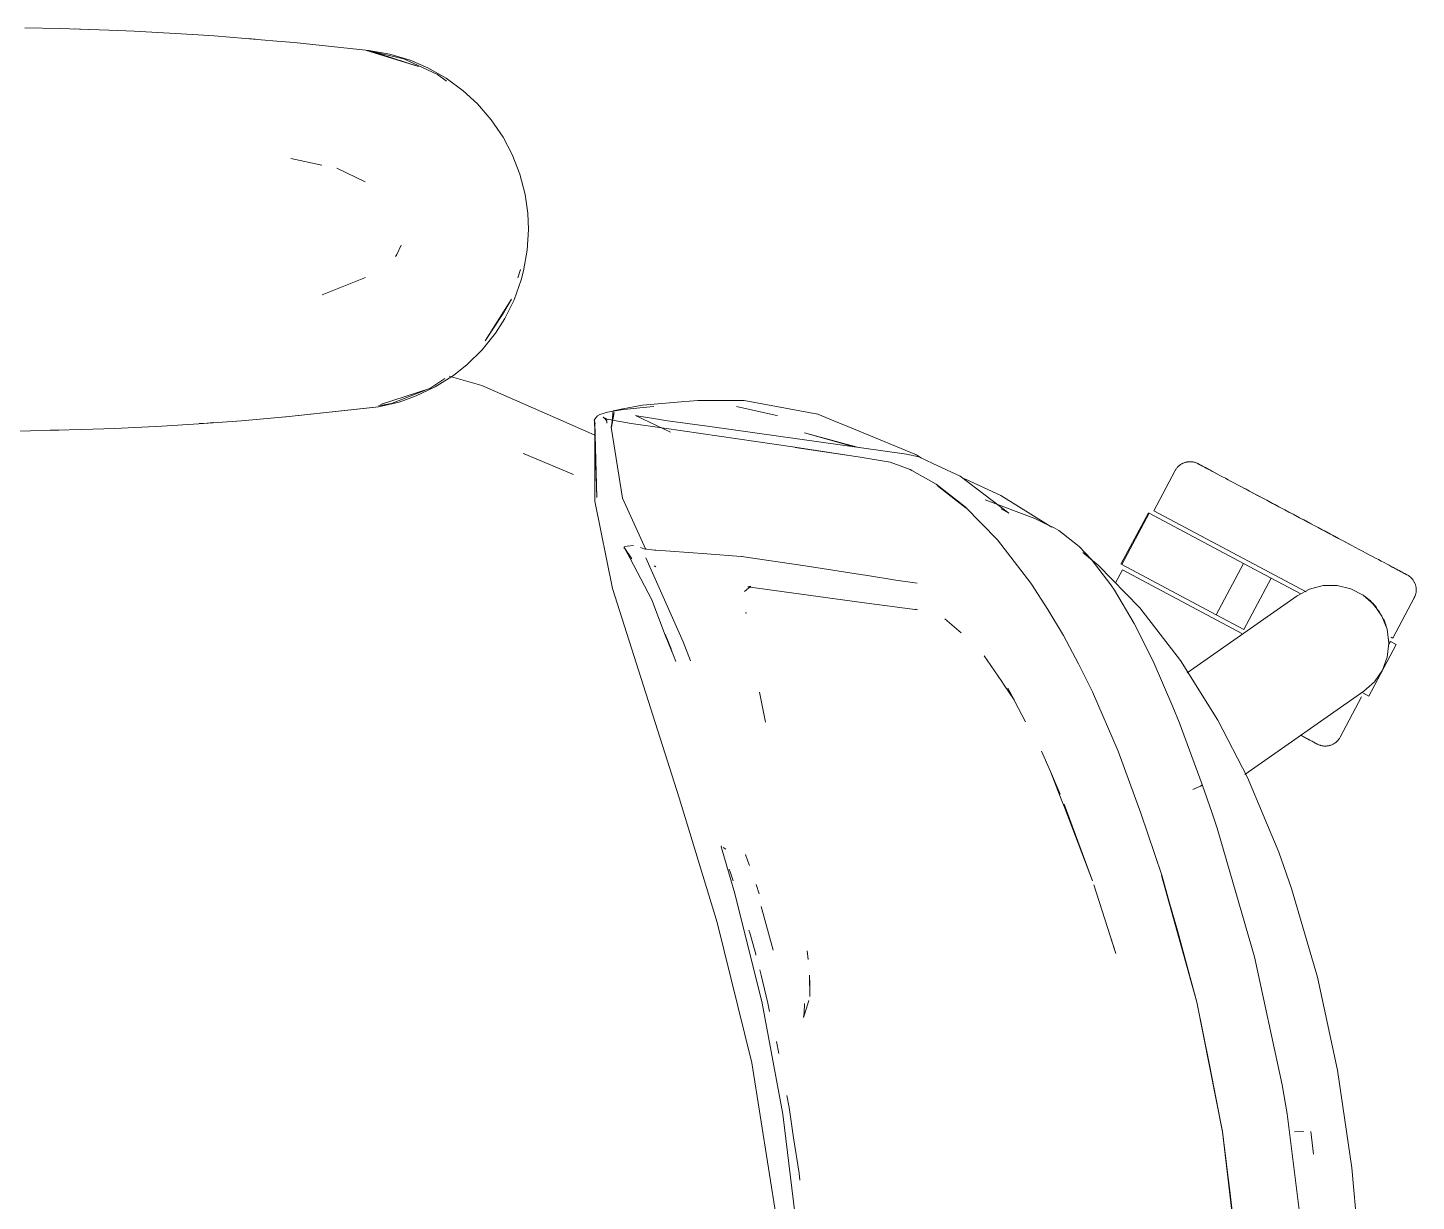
# Model space of a CAD drawing. Header units: millimetres. Extents: x 155927 to 326028, y -36033 to 97293.
# Drawn here: x 187400.8 to 187734.2, y 12894.1 to 13175.8 of the extents above; entities that cross this region are included whole.
import ezdxf

# ---------------------------------------------------------------- set-up
doc = ezdxf.new("R2010")
doc.units = ezdxf.units.MM
doc.header["$MEASUREMENT"] = 0
doc.layers.add('G-IMPT', color=8, linetype='CONTINUOUS', lineweight=9)
doc.layers.add('I-FURN', color=8, linetype='CONTINUOUS', lineweight=9)

msp = doc.modelspace()

# ---------------------------------------------------------------- linework, layer by layer
at = {"layer": 'G-IMPT'}
for p, q in [((187400.14, 13175.81), (187408.56, 13175.64)), ((187420.32, 13175.25), (187408.56, 13175.64)), ((187413.5, 13175.5), (187412, 13175.52)), ((187415.43, 13175.39), (187413.5, 13175.5)), ((187420.32, 13175.25), (187426.34, 13175)), ((187440.48, 13174.19), (187426.34, 13175)), ((187445.57, 13173.86), (187440.48, 13174.19)), ((187445.57, 13173.86), (187460.63, 13172.62)), ((187453.75, 13173.21), (187455.43, 13173.04)), ((187460.63, 13172.62), (187464.76, 13172.27)), ((187464.76, 13172.27), (187482.68, 13170.36)), ((187482.17, 13170.36), (187494.63, 13166.53)), ((187482.17, 13170.36), (187485.49, 13169.45)), ((187482.68, 13170.36), (187487.73, 13169.47)), ((187491.14, 13168.32), (187482.74, 13170.24)), ((187494.63, 13166.53), (187485.49, 13169.45)), ((187492.59, 13168), (187487.73, 13169.47)), ((187491.14, 13168.32), (187499.2, 13164.58)), ((187496.83, 13166.19), (187492.59, 13168)), ((187496.83, 13166.19), (187501.27, 13163.68)), ((187501.31, 13162.99), (187499.2, 13164.58)), ((187505.35, 13160.68), (187501.27, 13163.68)), ((187505.35, 13160.68), (187508.79, 13157.52)), ((187512.11, 13153.68), (187508.79, 13157.52)), ((187514.95, 13149.52), (187512.11, 13153.68)), ((187514.95, 13149.52), (187517.13, 13145.35)), ((187463.97, 13144.4), (187471.4, 13142.82)), ((187517.13, 13145.35), (187518.97, 13140.64)), ((187481.8, 13138.79), (187475.02, 13142.06)), ((187520.23, 13135.77), (187518.97, 13140.64)), ((187520.23, 13135.77), (187520.88, 13131.26)), ((187521.05, 13127.41), (187520.88, 13131.26)), ((187521.05, 13127.41), (187520.75, 13122.37)), ((187490.43, 13123.59), (187489.42, 13121.36)), ((187489.42, 13121.36), (187489.12, 13120.91)), ((187520.75, 13122.37), (187519.87, 13117.42)), ((187518.51, 13115.73), (187519.13, 13117.76)), ((187519.87, 13117.42), (187519.31, 13115.3)), ((187471.47, 13111.69), (187481.89, 13115.84)), ((187517.6, 13110.52), (187519.31, 13115.3)), ((187516.95, 13110.62), (187510.63, 13100.67)), ((187516.95, 13110.62), (187514.79, 13106.94)), ((187517.6, 13110.52), (187515.36, 13106.01)), ((187514.79, 13106.94), (187510.63, 13100.67)), ((187515.36, 13106.01), (187513.09, 13102.47)), ((187509.9, 13098.49), (187513.09, 13102.47)), ((187509.9, 13098.49), (187506.3, 13094.94)), ((187506.3, 13094.94), (187502.99, 13092.32)), ((187497.34, 13089.2), (187500.92, 13091.62)), ((187498.66, 13089.59), (187502.99, 13092.32)), ((187509.82, 13089.88), (187502, 13092.13)), ((187509.82, 13089.88), (187520.95, 13085.02)), ((187497.34, 13089.2), (187485.49, 13085.38)), ((187494.63, 13088.29), (187485.49, 13085.38)), ((187488.12, 13085.59), (187496.3, 13088.79)), ((187494.08, 13087.4), (187489.95, 13085.95)), ((187498.66, 13089.59), (187494.08, 13087.4)), ((187497.34, 13089.2), (187494.63, 13088.29)), ((187484.99, 13084.8), (187462.03, 13082.34)), ((187462.03, 13082.34), (187482.17, 13084.46)), ((187484.99, 13084.8), (187463.55, 13082.44)), ((187484.99, 13084.8), (187482.17, 13084.46)), ((187484.99, 13084.8), (187489.95, 13085.95)), ((187485.06, 13085.01), (187488.12, 13085.59)), ((187520.95, 13085.02), (187528.78, 13081.6)), ((187539.98, 13083.52), (187538.12, 13082.97)), ((187543.26, 13084.06), (187539.98, 13083.52)), ((187541.59, 13083.46), (187540.9, 13079.88)), ((187540.96, 13079.92), (187541.35, 13083.87)), ((187541.59, 13083.46), (187540.96, 13079.92)), ((187543.67, 13084.32), (187541.35, 13083.87)), ((187543.26, 13084.06), (187543.88, 13084.13)), ((187543.67, 13084.32), (187547.92, 13085.13)), ((187548.56, 13084.65), (187543.88, 13084.13)), ((187548.39, 13085.17), (187547.92, 13085.13)), ((187557.72, 13085.97), (187548.39, 13085.17)), ((187548.56, 13084.65), (187551.15, 13084.86)), ((187557.72, 13085.97), (187561.67, 13086.32)), ((187561.67, 13086.32), (187565.84, 13086.31)), ((187572.81, 13086.29), (187565.84, 13086.31)), ((187570.95, 13084.88), (187580.25, 13082.83)), ((187572.81, 13086.29), (187590.51, 13083.05)), ((187421.69, 13079.63), (187433, 13080.17)), ((187441.87, 13080.73), (187433, 13080.17)), ((187441.87, 13080.73), (187452.16, 13081.46)), ((187443.91, 13080.87), (187442.01, 13080.78)), ((187443.91, 13080.87), (187445.33, 13081)), ((187463.55, 13082.44), (187452.16, 13081.46)), ((187528.78, 13081.6), (187536.95, 13078.03)), ((187536.81, 13081.58), (187537.21, 13082.16)), ((187536.81, 13081.58), (187537, 13080.72)), ((187537.43, 13063.02), (187536.84, 13081.47)), ((187536.84, 13081.47), (187536.94, 13081)), ((187537.43, 13063.02), (187536.94, 13081)), ((187536.99, 13062.13), (187536.94, 13081)), ((187536.94, 13081), (187536.98, 13080.83)), ((187537, 13080.72), (187536.98, 13080.83)), ((187537.58, 13082.65), (187537.21, 13082.16)), ((187537.58, 13082.65), (187538.12, 13082.97)), ((187539.47, 13081.93), (187538.97, 13082.32)), ((187540.07, 13081.77), (187538.97, 13082.32)), ((187540.07, 13081.77), (187539.45, 13081.93)), ((187539.45, 13081.93), (187545.72, 13080.83)), ((187539.8, 13081.39), (187539.47, 13081.93)), ((187539.8, 13081.39), (187539.87, 13080.89)), ((187543.62, 13062.84), (187540.9, 13079.88)), ((187553.57, 13079.71), (187545.72, 13080.83)), ((187555.12, 13078.73), (187546.69, 13082.73)), ((187546.69, 13082.73), (187547.55, 13082.59)), ((187547.55, 13082.59), (187552.57, 13081.76)), ((187552.57, 13081.76), (187553.87, 13081.54)), ((187564.53, 13080.1), (187553.87, 13081.54)), ((187564.53, 13080.1), (187611.75, 13073.43)), ((187580.25, 13082.83), (187580.83, 13082.68)), ((187590.51, 13083.05), (187594.37, 13081.46)), ((187597.73, 13080.07), (187594.37, 13081.46)), ((187614.18, 13073.27), (187597.73, 13080.07)), ((187401.5, 13079.04), (187396.03, 13078.97)), ((187401.5, 13079.04), (187413.81, 13079.33)), ((187408.28, 13079.18), (187406.2, 13079.18)), ((187409.94, 13079.25), (187408.28, 13079.18)), ((187421.69, 13079.63), (187413.81, 13079.33)), ((187584.44, 13075.16), (187553.57, 13079.71)), ((187587.33, 13078.56), (187599.22, 13075.2)), ((187587.33, 13078.56), (187600.28, 13075.05)), ((187519.72, 13073.6), (187519.99, 13073.49)), ((187531.84, 13068.57), (187519.99, 13073.49)), ((187584.44, 13075.16), (187599.63, 13072.83)), ((187585.05, 13075.06), (187600.21, 13072.77)), ((187585.05, 13075.06), (187599.63, 13072.83)), ((187611.75, 13073.43), (187614.74, 13072.78)), ((187615.35, 13072.5), (187614.18, 13073.27)), ((187607.88, 13071.47), (187600.21, 13072.77)), ((187612.67, 13069.71), (187607.88, 13071.47)), ((187618.11, 13071.22), (187614.74, 13072.78)), ((187624.68, 13068.15), (187618.11, 13071.22)), ((187612.67, 13069.71), (187613.09, 13069.5)), ((187618.93, 13066.21), (187613.09, 13069.5)), ((187636.33, 13059.24), (187624.68, 13068.15)), ((187634.44, 13063.53), (187625.82, 13067.51)), ((187625.89, 13060.79), (187618.93, 13066.21)), ((187619.15, 13065.89), (187626.1, 13060.49)), ((187619.15, 13065.89), (187622.53, 13063.3)), ((187626.1, 13060.49), (187622.53, 13063.3)), ((187645.89, 13056.4), (187634.44, 13063.53)), ((187541.18, 13041.18), (187536.99, 13062.13)), ((187543.62, 13062.84), (187549.2, 13050.54)), ((187625.89, 13060.79), (187633.63, 13052.89)), ((187630.68, 13062.47), (187642.58, 13057.96)), ((187636.33, 13059.24), (187634.49, 13060.29)), ((187644.81, 13056.89), (187642.58, 13057.96)), ((187647.25, 13055.71), (187644.81, 13056.89)), ((187645.89, 13056.4), (187646.66, 13055.9)), ((187647.25, 13055.71), (187648.38, 13055.1)), ((187648.38, 13055.1), (187653.25, 13051.23)), ((187543.98, 13051.03), (187543.94, 13050.86)), ((187544, 13051.16), (187543.98, 13051.03)), ((187543.98, 13051.03), (187545.82, 13048.32)), ((187543.98, 13051.03), (187545.33, 13048.57)), ((187544.69, 13051.3), (187544, 13051.16)), ((187546.22, 13051.47), (187544.69, 13051.3)), ((187547.96, 13050.99), (187548.73, 13050.72)), ((187548.79, 13050.69), (187548.73, 13050.72)), ((187551.25, 13050.41), (187548.79, 13050.69)), ((187551.25, 13050.41), (187551.63, 13050.37)), ((187555.03, 13050.11), (187551.63, 13050.37)), ((187555.03, 13050.11), (187563.88, 13049.48)), ((187633.63, 13052.89), (187641.65, 13042.46)), ((187656.14, 13048.21), (187653.25, 13051.23)), ((187654.14, 13049.79), (187657.81, 13046.79)), ((187550.61, 13038.46), (187545.33, 13048.57)), ((187558.16, 13028.36), (187549.23, 13048.51)), ((187551.61, 13046.35), (187551.17, 13046.62)), ((187572.12, 13048.86), (187563.88, 13049.48)), ((187572.2, 13048.85), (187572.12, 13048.86)), ((187572.2, 13048.85), (187587.42, 13046.64)), ((187587.42, 13046.64), (187588.97, 13046.4)), ((187656.14, 13048.21), (187660.86, 13042.08)), ((187657.81, 13046.79), (187667.77, 13036.5)), ((187588.97, 13046.4), (187600.74, 13044.53)), ((187602.4, 13044.27), (187600.74, 13044.53)), ((187609.24, 13043.21), (187602.4, 13044.27)), ((187609.24, 13043.21), (187614.31, 13042.46)), ((187557.17, 12990.94), (187541.18, 13041.18)), ((187572.86, 13040.47), (187574.42, 13041.72)), ((187573.71, 13041.59), (187573.98, 13041.64)), ((187601.05, 13037.85), (187573.71, 13041.59)), ((187574.21, 13041.68), (187573.98, 13041.64)), ((187641.65, 13042.46), (187641.82, 13042.2)), ((187645.7, 13036.1), (187641.82, 13042.2)), ((187660.86, 13042.08), (187661.72, 13040.79)), ((187666.45, 13032.79), (187661.72, 13040.79)), ((187550.61, 13038.46), (187553.86, 13029.99)), ((187601.05, 13037.85), (187614.4, 13036.07)), ((187677.58, 13023.89), (187667.77, 13036.5)), ((187573.21, 13035.52), (187573.26, 13035.18)), ((187614.4, 13036.07), (187613.93, 13036.22)), ((187624.9, 13030.57), (187620.99, 13033.91)), ((187645.7, 13036.1), (187649.47, 13029.87)), ((187555.88, 13025.09), (187553.85, 13030.2)), ((187553.85, 13030.2), (187555.26, 13026.66)), ((187553.86, 13029.99), (187555.88, 13025.09)), ((187653.04, 13023.08), (187649.47, 13029.87)), ((187670.76, 13024.18), (187666.45, 13032.79)), ((187670.98, 13023.74), (187666.45, 13032.79)), ((187666.45, 13032.79), (187666.76, 13032.19)), ((187670.98, 13023.74), (187666.76, 13032.19)), ((187559.9, 13023.77), (187558.16, 13028.36)), ((187555.88, 13025.09), (187556.44, 13023.68)), ((187631.18, 13023.94), (187630.42, 13025.04)), ((187634.67, 13018.81), (187631.18, 13023.94)), ((187653.04, 13023.08), (187656.43, 13016.36)), ((187670.76, 13024.18), (187670.98, 13023.74)), ((187670.98, 13023.74), (187675.75, 13012.78)), ((187677.58, 13023.89), (187686.55, 13009.6)), ((187635.06, 13018.23), (187634.67, 13018.81)), ((187637.62, 13014.47), (187635.06, 13018.23)), ((187637.62, 13014.47), (187636.12, 13017.25)), ((187640.31, 13009.14), (187636.12, 13017.25)), ((187577.89, 13009.05), (187576.48, 13016.3)), ((187662.6, 13002.13), (187656.43, 13016.36)), ((187675.75, 13012.78), (187677.23, 13009.1)), ((187677.23, 13009.1), (187682.8, 12994.14)), ((187686.55, 13009.6), (187693.64, 12995.82)), ((187644.18, 13002.1), (187646.37, 12997.25)), ((187662.6, 13002.13), (187668.06, 12987.25)), ((187646.37, 12997.25), (187648.68, 12991.81)), ((187646.37, 12997.25), (187649.1, 12990.17)), ((187681.54, 12993.36), (187680.48, 12992.93)), ((187680.48, 12992.93), (187681.07, 12993.16)), ((187681.54, 12993.36), (187681.07, 12993.16)), ((187681.54, 12993.36), (187682.36, 12993.74)), ((187681.54, 12993.36), (187682.18, 12993.63)), ((187682.18, 12993.63), (187682.36, 12993.74)), ((187682.77, 12994.01), (187682.36, 12993.74)), ((187682.36, 12993.74), (187682.76, 12993.96)), ((187682.77, 12994.01), (187682.76, 12993.96)), ((187682.8, 12994.14), (187682.77, 12994.01)), ((187682.77, 12994.01), (187682.77, 12994.14)), ((187682.77, 12994.14), (187685.17, 12987.21)), ((187701.16, 12977.85), (187693.64, 12995.82)), ((187557.17, 12990.94), (187566.35, 12960.96)), ((187649.76, 12988.44), (187649.1, 12990.17)), ((187656.47, 12971), (187649.65, 12989.4)), ((187656.47, 12971), (187649.76, 12988.44)), ((187673.07, 12972.33), (187668.06, 12987.25)), ((187686.37, 12983.6), (187685.17, 12987.21)), ((187695.31, 12952.77), (187686.37, 12983.6)), ((187567.4, 12979.37), (187567.31, 12979.14)), ((187567.31, 12979.14), (187567.37, 12978.91)), ((187567.37, 12978.91), (187567.44, 12978.61)), ((187567.44, 12978.61), (187567.51, 12978.34)), ((187570.58, 12967.92), (187567.51, 12978.34)), ((187568.4, 12978.6), (187567.79, 12978.98)), ((187568.4, 12978.6), (187568.19, 12978.74)), ((187573.71, 12975.67), (187573.1, 12977.32)), ((187704.23, 12969.12), (187701.16, 12977.85)), ((187569.42, 12973.11), (187569.18, 12973.77)), ((187569.42, 12973.11), (187570.17, 12971.01)), ((187573.71, 12975.67), (187574.08, 12974.66)), ((187576.42, 12967.9), (187575.7, 12970.12)), ((187662, 12953.52), (187656.75, 12970.01)), ((187676.8, 12959.08), (187673.03, 12972.25)), ((187681.46, 12941.84), (187673.03, 12972.25)), ((187681.46, 12941.84), (187673.07, 12972.33)), ((187577.13, 12941.6), (187570.58, 12967.92)), ((187704.23, 12969.12), (187710.41, 12947.87)), ((187576.87, 12964.81), (187579.8, 12954.35)), ((187574.67, 12927.28), (187566.35, 12960.96)), ((187574.16, 12958.49), (187573.96, 12959.18)), ((187575.28, 12954.49), (187574.16, 12958.49)), ((187662, 12953.52), (187660.93, 12956.96)), ((187676.8, 12959.08), (187681.46, 12941.84)), ((187575.28, 12954.49), (187575.6, 12953.35)), ((187575.6, 12953.35), (187575.64, 12953.17)), ((187588.16, 12952.1), (187587.94, 12954.19)), ((187695.31, 12952.77), (187701.98, 12921.98)), ((187576.9, 12948.33), (187576.56, 12949.63)), ((187576.9, 12948.33), (187578.45, 12941.58)), ((187588.56, 12943.25), (187588.47, 12948.3)), ((187588.47, 12948.3), (187588.55, 12946.03)), ((187710.41, 12947.87), (187715.22, 12925.51)), ((187588.56, 12943.25), (187588.55, 12946.03)), ((187577.13, 12941.6), (187582.06, 12914.93)), ((187578.91, 12939.61), (187578.45, 12941.58)), ((187587.02, 12938.19), (187587.7, 12940.14)), ((187587.23, 12939.24), (187587.27, 12941.54)), ((187587.27, 12941.52), (187587.27, 12941.54)), ((187587.7, 12940.14), (187588.31, 12942.29)), ((187681.46, 12941.84), (187687.63, 12910.71)), ((187681.46, 12941.84), (187684.53, 12926.81)), ((187681.46, 12941.84), (187687.63, 12910.79)), ((187587.23, 12939.24), (187587.02, 12938.19)), ((187581.11, 12929.56), (187580.57, 12932.37)), ((187574.67, 12927.28), (187580.66, 12889.36)), ((187687.63, 12910.71), (187684.53, 12926.81)), ((187715.22, 12925.51), (187718.71, 12902.09)), ((187703.16, 12915.06), (187701.98, 12921.98)), ((187583.03, 12919.46), (187583.59, 12916.55)), ((187583.83, 12914.92), (187583.59, 12916.55)), ((187582.06, 12914.93), (187585.36, 12888.01)), ((187584.68, 12909.3), (187583.83, 12914.92)), ((187706.98, 12884.89), (187703.16, 12915.06)), ((187691.45, 12879.19), (187687.63, 12910.79)), ((187691.41, 12879.15), (187687.63, 12910.71)), ((187687.63, 12910.71), (187689.57, 12895.23)), ((187704.96, 12910.75), (187707.05, 12910.82)), ((187707.05, 12910.82), (187706.94, 12910.82)), ((187708.81, 12910.79), (187709.46, 12905.38)), ((187584.68, 12909.3), (187585.98, 12900.78)), ((187585.98, 12900.78), (187586.16, 12899.12)), ((187718.71, 12902.09), (187720.98, 12876.52)), ((187691.41, 12879.15), (187689.57, 12895.23))]:
    msp.add_line(p, q, dxfattribs=at)
at = {"layer": 'I-FURN'}
for p, q in [((187676.37, 13069.63), (187676.45, 13069.76)), ((187676.45, 13069.76), (187676.54, 13069.9)), ((187676.54, 13069.9), (187676.63, 13070.03)), ((187676.63, 13070.03), (187676.73, 13070.15)), ((187676.73, 13070.15), (187676.84, 13070.28)), ((187676.84, 13070.28), (187676.95, 13070.39)), ((187676.95, 13070.39), (187677.06, 13070.51)), ((187677.06, 13070.51), (187677.18, 13070.62)), ((187677.18, 13070.62), (187677.3, 13070.72)), ((187677.3, 13070.72), (187677.43, 13070.82)), ((187677.43, 13070.82), (187677.56, 13070.91)), ((187677.56, 13070.91), (187677.7, 13071)), ((187677.7, 13071), (187677.84, 13071.09)), ((187677.84, 13071.09), (187677.98, 13071.16)), ((187677.98, 13071.16), (187678.12, 13071.24)), ((187678.12, 13071.24), (187678.27, 13071.3)), ((187678.27, 13071.3), (187678.42, 13071.36)), ((187678.42, 13071.36), (187678.57, 13071.42)), ((187678.57, 13071.42), (187678.72, 13071.46)), ((187678.72, 13071.46), (187678.88, 13071.51)), ((187678.88, 13071.51), (187679.04, 13071.54)), ((187679.04, 13071.54), (187679.19, 13071.57)), ((187679.19, 13071.57), (187679.35, 13071.59)), ((187679.35, 13071.59), (187679.51, 13071.61)), ((187679.51, 13071.61), (187679.68, 13071.62)), ((187679.68, 13071.62), (187679.84, 13071.62)), ((187679.84, 13071.62), (187680, 13071.62)), ((187680, 13071.62), (187680.16, 13071.61)), ((187680.16, 13071.61), (187680.32, 13071.6)), ((187680.32, 13071.6), (187680.48, 13071.57)), ((187680.48, 13071.57), (187680.64, 13071.54)), ((187680.64, 13071.54), (187680.8, 13071.51)), ((187680.8, 13071.51), (187680.95, 13071.47)), ((187680.95, 13071.47), (187681.11, 13071.42)), ((187681.11, 13071.42), (187681.26, 13071.37)), ((187681.26, 13071.37), (187681.41, 13071.31)), ((187681.41, 13071.31), (187681.55, 13071.24)), ((187681.55, 13071.24), (187681.7, 13071.17)), ((187681.7, 13071.17), (187681.74, 13071.15)), ((187681.74, 13071.15), (187681.76, 13071.14)), ((187681.79, 13071.13), (187681.74, 13071.15)), ((187681.74, 13071.15), (187681.74, 13071.15)), ((187681.76, 13071.14), (187681.82, 13071.11)), ((187681.87, 13071.08), (187681.79, 13071.13)), ((187681.82, 13071.11), (187681.92, 13071.06)), ((187681.99, 13071.02), (187681.87, 13071.08)), ((187681.92, 13071.06), (187682.06, 13070.98)), ((187682.15, 13070.93), (187681.99, 13071.02)), ((187682.06, 13070.98), (187682.24, 13070.88)), ((187682.35, 13070.82), (187682.15, 13070.93)), ((187682.24, 13070.88), (187682.46, 13070.77)), ((187682.59, 13070.7), (187682.35, 13070.82)), ((187682.46, 13070.77), (187682.72, 13070.63)), ((187682.87, 13070.55), (187682.59, 13070.7)), ((187682.72, 13070.63), (187683.01, 13070.47)), ((187683.19, 13070.38), (187682.87, 13070.55)), ((187683.01, 13070.47), (187683.35, 13070.29)), ((187683.55, 13070.19), (187683.19, 13070.38)), ((187683.35, 13070.29), (187683.72, 13070.1)), ((187683.94, 13069.98), (187683.55, 13070.19)), ((187683.72, 13070.1), (187684.13, 13069.88)), ((187684.37, 13069.75), (187683.94, 13069.98)), ((187684.13, 13069.88), (187684.58, 13069.64)), ((187684.83, 13069.5), (187684.37, 13069.75)), ((187676.29, 13069.48), (187671.14, 13059.8)), ((187676.29, 13069.48), (187676.37, 13069.63)), ((187684.58, 13069.64), (187685.06, 13069.38)), ((187685.33, 13069.24), (187684.83, 13069.5)), ((187685.06, 13069.38), (187685.58, 13069.11)), ((187685.87, 13068.95), (187685.33, 13069.24)), ((187685.58, 13069.11), (187686.13, 13068.82)), ((187686.44, 13068.65), (187685.87, 13068.95)), ((187686.13, 13068.82), (187686.71, 13068.51)), ((187687.04, 13068.33), (187686.44, 13068.65)), ((187687.67, 13067.99), (187687.04, 13068.33)), ((187688.34, 13067.64), (187687.67, 13067.99)), ((187689.03, 13067.27), (187688.34, 13067.64)), ((187689.75, 13066.89), (187689.03, 13067.27)), ((187690.5, 13066.49), (187689.75, 13066.89)), ((187691.28, 13066.08), (187690.5, 13066.49)), ((187692.08, 13065.65), (187691.28, 13066.08)), ((187692.91, 13065.21), (187692.08, 13065.65)), ((187692.46, 13065.45), (187693.29, 13065.01)), ((187693.75, 13064.76), (187692.91, 13065.21)), ((187693.29, 13065.01), (187694.15, 13064.55)), ((187694.62, 13064.3), (187693.75, 13064.76)), ((187694.15, 13064.55), (187695.03, 13064.09)), ((187695.51, 13063.83), (187694.62, 13064.3)), ((187695.03, 13064.09), (187695.92, 13063.61)), ((187696.41, 13063.35), (187695.51, 13063.83)), ((187695.92, 13063.61), (187696.84, 13063.12)), ((187697.34, 13062.86), (187696.41, 13063.35)), ((187696.84, 13063.12), (187697.77, 13062.63)), ((187707.74, 13040.34), (187671.14, 13059.8)), ((187698.27, 13062.36), (187697.34, 13062.86)), ((187697.77, 13062.63), (187698.71, 13062.13)), ((187699.23, 13061.85), (187698.27, 13062.36)), ((187698.71, 13062.13), (187699.67, 13061.62)), ((187700.19, 13061.34), (187699.23, 13061.85)), ((187699.67, 13061.62), (187700.64, 13061.1)), ((187701.16, 13060.82), (187700.19, 13061.34)), ((187700.64, 13061.1), (187701.62, 13060.58)), ((187702.15, 13060.3), (187701.16, 13060.82)), ((187701.62, 13060.58), (187702.6, 13060.06)), ((187703.14, 13059.77), (187702.15, 13060.3)), ((187702.6, 13060.06), (187703.6, 13059.53)), ((187704.14, 13059.24), (187703.14, 13059.77)), ((187669.84, 13059.35), (187663.27, 13046.99)), ((187663.44, 13046.9), (187670.01, 13059.26)), ((187670.01, 13059.26), (187692.72, 13047.19)), ((187703.6, 13059.53), (187704.6, 13059)), ((187705.14, 13058.71), (187704.14, 13059.24)), ((187704.6, 13059), (187705.6, 13058.46)), ((187706.14, 13058.18), (187705.14, 13058.71)), ((187705.6, 13058.46), (187706.6, 13057.93)), ((187707.15, 13057.64), (187706.14, 13058.18)), ((187706.6, 13057.93), (187707.61, 13057.4)), ((187708.15, 13057.11), (187707.15, 13057.64)), ((187707.61, 13057.4), (187708.61, 13056.86)), ((187709.15, 13056.57), (187708.15, 13057.11)), ((187708.61, 13056.86), (187709.61, 13056.33)), ((187710.15, 13056.04), (187709.15, 13056.57)), ((187709.61, 13056.33), (187710.61, 13055.8)), ((187711.15, 13055.51), (187710.15, 13056.04)), ((187710.61, 13055.8), (187711.6, 13055.27)), ((187712.13, 13054.99), (187711.15, 13055.51)), ((187711.6, 13055.27), (187712.59, 13054.75)), ((187713.11, 13054.47), (187712.13, 13054.99)), ((187712.59, 13054.75), (187713.56, 13054.23)), ((187714.08, 13053.95), (187713.11, 13054.47)), ((187713.56, 13054.23), (187714.52, 13053.72)), ((187715.04, 13053.44), (187714.08, 13053.95)), ((187714.52, 13053.72), (187715.48, 13053.21)), ((187715.98, 13052.94), (187715.04, 13053.44)), ((187715.48, 13053.21), (187716.41, 13052.71)), ((187716.91, 13052.45), (187715.98, 13052.94)), ((187716.41, 13052.71), (187717.34, 13052.22)), ((187717.83, 13051.96), (187716.91, 13052.45)), ((187717.34, 13052.22), (187718.24, 13051.74)), ((187718.72, 13051.49), (187717.83, 13051.96)), ((187719.6, 13051.02), (187718.72, 13051.49)), ((187720.46, 13050.56), (187719.6, 13051.02)), ((187721.29, 13050.12), (187720.46, 13050.56)), ((187722.1, 13049.69), (187721.29, 13050.12)), ((187686.15, 13034.83), (187663.44, 13046.9)), ((187686.15, 13034.83), (187692.72, 13047.19)), ((187692.72, 13047.19), (187699.36, 13043.66)), ((187722.89, 13049.27), (187722.1, 13049.69)), ((187723.65, 13048.86), (187722.89, 13049.27)), ((187724.39, 13048.47), (187723.65, 13048.86)), ((187725.1, 13048.1), (187724.39, 13048.47)), ((187725.77, 13047.74), (187725.1, 13048.1)), ((187726.42, 13047.39), (187725.77, 13047.74)), ((187727.04, 13047.06), (187726.42, 13047.39)), ((187727.62, 13046.75), (187727.04, 13047.06)), ((187727.31, 13046.92), (187727.88, 13046.62)), ((187728.17, 13046.46), (187727.62, 13046.75)), ((187727.88, 13046.62), (187728.41, 13046.33)), ((187728.69, 13046.19), (187728.17, 13046.46)), ((187663.63, 13045.67), (187661.95, 13042.52)), ((187692.32, 13030.41), (187663.63, 13045.67)), ((187692.79, 13031.3), (187699.36, 13043.66)), ((187699.36, 13043.66), (187706.42, 13039.91)), ((187728.41, 13046.33), (187728.92, 13046.07)), ((187729.17, 13045.93), (187728.69, 13046.19)), ((187728.92, 13046.07), (187729.38, 13045.82)), ((187729.62, 13045.69), (187729.17, 13045.93)), ((187729.38, 13045.82), (187729.81, 13045.59)), ((187730.03, 13045.47), (187729.62, 13045.69)), ((187729.81, 13045.59), (187730.2, 13045.38)), ((187730.4, 13045.28), (187730.03, 13045.47)), ((187730.2, 13045.38), (187730.56, 13045.19)), ((187730.74, 13045.1), (187730.4, 13045.28)), ((187730.56, 13045.19), (187730.88, 13045.02)), ((187731.03, 13044.94), (187730.74, 13045.1)), ((187730.88, 13045.02), (187731.16, 13044.87)), ((187731.29, 13044.8), (187731.03, 13044.94)), ((187731.16, 13044.87), (187731.4, 13044.75)), ((187731.51, 13044.69), (187731.29, 13044.8)), ((187731.4, 13044.75), (187731.6, 13044.64)), ((187731.69, 13044.59), (187731.51, 13044.69)), ((187731.6, 13044.64), (187731.76, 13044.55)), ((187731.83, 13044.52), (187731.69, 13044.59)), ((187731.76, 13044.55), (187731.88, 13044.49)), ((187731.93, 13044.46), (187731.83, 13044.52)), ((187731.88, 13044.49), (187731.96, 13044.45)), ((187731.99, 13044.43), (187731.93, 13044.46)), ((187731.96, 13044.45), (187732.01, 13044.42)), ((187732.01, 13044.42), (187731.99, 13044.43)), ((187732.01, 13044.42), (187732.15, 13044.34)), ((187732.01, 13044.42), (187732.01, 13044.42)), ((187732.15, 13044.34), (187732.29, 13044.26)), ((187732.29, 13044.26), (187732.42, 13044.17)), ((187732.42, 13044.17), (187732.55, 13044.07)), ((187732.55, 13044.07), (187732.68, 13043.97)), ((187732.68, 13043.97), (187732.8, 13043.87)), ((187732.8, 13043.87), (187732.92, 13043.76)), ((187732.92, 13043.76), (187733.04, 13043.64)), ((187733.04, 13043.64), (187733.14, 13043.53)), ((187733.14, 13043.53), (187733.25, 13043.4)), ((187733.25, 13043.4), (187733.35, 13043.27)), ((187733.35, 13043.27), (187733.44, 13043.14)), ((187733.44, 13043.14), (187733.53, 13043.01)), ((187705.56, 13039.44), (187708.53, 13041.03)), ((187708.53, 13041.03), (187711.8, 13041.86)), ((187711.8, 13041.86), (187715.18, 13041.88)), ((187715.18, 13041.88), (187718.46, 13041.1)), ((187718.46, 13041.1), (187721.45, 13039.55)), ((187733.53, 13043.01), (187733.61, 13042.87)), ((187733.61, 13042.87), (187733.69, 13042.73)), ((187733.69, 13042.73), (187733.76, 13042.59)), ((187733.76, 13042.59), (187733.83, 13042.44)), ((187733.83, 13042.44), (187733.89, 13042.29)), ((187733.89, 13042.29), (187733.94, 13042.14)), ((187733.94, 13042.14), (187733.99, 13041.98)), ((187734, 13039.76), (187733.95, 13039.6)), ((187733.99, 13041.98), (187734.03, 13041.83)), ((187734.04, 13039.91), (187734, 13039.76)), ((187734.03, 13041.83), (187734.07, 13041.67)), ((187734.07, 13040.07), (187734.04, 13039.91)), ((187734.07, 13041.67), (187734.1, 13041.51)), ((187734.1, 13040.23), (187734.07, 13040.07)), ((187734.1, 13041.51), (187734.12, 13041.35)), ((187734.12, 13040.39), (187734.1, 13040.23)), ((187734.12, 13041.35), (187734.14, 13041.19)), ((187734.14, 13040.55), (187734.12, 13040.39)), ((187734.14, 13041.19), (187734.15, 13041.03)), ((187734.15, 13040.71), (187734.14, 13040.55)), ((187734.15, 13041.03), (187734.15, 13040.87)), ((187734.15, 13040.87), (187734.15, 13040.71)), ((187679.13, 13020.94), (187705.56, 13039.44)), ((187721.45, 13039.55), (187723.99, 13037.33)), ((187723.16, 13038.19), (187721.74, 13039.35)), ((187725.45, 13035.41), (187723.16, 13038.19)), ((187723.99, 13037.33), (187725.93, 13034.57)), ((187728.53, 13029.28), (187733.68, 13038.97)), ((187733.7, 13039.01), (187733.68, 13038.97)), ((187733.77, 13039.15), (187733.7, 13039.01)), ((187733.84, 13039.3), (187733.77, 13039.15)), ((187733.89, 13039.45), (187733.84, 13039.3)), ((187733.95, 13039.6), (187733.89, 13039.45)), ((187692.79, 13031.3), (187686.15, 13034.83)), ((187725.93, 13034.57), (187727.15, 13031.42)), ((187727.15, 13031.42), (187727.58, 13028.07)), ((187722.77, 13015.36), (187729.34, 13027.72)), ((187727.58, 13028.07), (187727.19, 13024.72)), ((187727.95, 13028.46), (187727.54, 13027.71)), ((187728.03, 13028.42), (187727.95, 13028.46)), ((187727.95, 13028.46), (187729.34, 13027.72)), ((187728.53, 13029.28), (187728.15, 13029.48)), ((187727.19, 13024.72), (187726.02, 13021.56)), ((187726.02, 13021.56), (187724.12, 13018.77)), ((187721.61, 13016.52), (187693.02, 12996.5)), ((187724.12, 13018.77), (187721.61, 13016.52)), ((187715.87, 13005.47), (187721.02, 13015.16)), ((187722.77, 13015.36), (187721.37, 13016.1)), ((187721.37, 13016.1), (187721.46, 13016.05)), ((187706.28, 13006), (187706.82, 13005.72)), ((187707.09, 13005.57), (187706.58, 13005.85)), ((187706.82, 13005.72), (187707.32, 13005.45)), ((187707.58, 13005.31), (187707.09, 13005.57)), ((187707.32, 13005.45), (187707.79, 13005.2)), ((187708.02, 13005.08), (187707.58, 13005.31)), ((187707.79, 13005.2), (187708.22, 13004.97)), ((187708.43, 13004.86), (187708.02, 13005.08)), ((187708.22, 13004.97), (187708.61, 13004.77)), ((187708.8, 13004.66), (187708.43, 13004.86)), ((187708.61, 13004.77), (187708.96, 13004.58)), ((187709.14, 13004.48), (187708.8, 13004.66)), ((187708.96, 13004.58), (187709.28, 13004.41)), ((187709.44, 13004.32), (187709.14, 13004.48)), ((187709.28, 13004.41), (187709.56, 13004.26)), ((187709.7, 13004.19), (187709.44, 13004.32)), ((187709.56, 13004.26), (187709.8, 13004.13)), ((187709.92, 13004.07), (187709.7, 13004.19)), ((187709.8, 13004.13), (187710, 13004.02)), ((187710.1, 13003.97), (187709.92, 13004.07)), ((187710, 13004.02), (187710.16, 13003.94)), ((187710.24, 13003.9), (187710.1, 13003.97)), ((187710.16, 13003.94), (187710.29, 13003.87)), ((187710.34, 13003.85), (187710.24, 13003.9)), ((187710.29, 13003.87), (187710.37, 13003.83)), ((187710.4, 13003.81), (187710.34, 13003.85)), ((187710.37, 13003.83), (187710.41, 13003.81)), ((187710.42, 13003.8), (187710.4, 13003.81)), ((187710.41, 13003.81), (187710.42, 13003.8)), ((187710.45, 13003.78), (187710.42, 13003.8)), ((187710.6, 13003.71), (187710.45, 13003.78)), ((187710.75, 13003.65), (187710.6, 13003.71)), ((187710.9, 13003.59), (187710.75, 13003.65)), ((187711.05, 13003.53), (187710.9, 13003.59)), ((187711.2, 13003.49), (187711.05, 13003.53)), ((187711.36, 13003.45), (187711.2, 13003.49)), ((187711.52, 13003.41), (187711.36, 13003.45)), ((187711.67, 13003.38), (187711.52, 13003.41)), ((187711.83, 13003.36), (187711.67, 13003.38)), ((187711.99, 13003.34), (187711.83, 13003.36)), ((187712.16, 13003.34), (187711.99, 13003.34)), ((187712.32, 13003.33), (187712.16, 13003.34)), ((187712.48, 13003.34), (187712.32, 13003.33)), ((187712.64, 13003.35), (187712.48, 13003.34)), ((187712.8, 13003.36), (187712.64, 13003.35)), ((187712.96, 13003.39), (187712.8, 13003.36)), ((187713.12, 13003.41), (187712.96, 13003.39)), ((187713.27, 13003.45), (187713.12, 13003.41)), ((187713.43, 13003.49), (187713.27, 13003.45)), ((187713.58, 13003.54), (187713.43, 13003.49)), ((187713.74, 13003.59), (187713.58, 13003.54)), ((187713.89, 13003.65), (187713.74, 13003.59)), ((187714.03, 13003.72), (187713.89, 13003.65)), ((187714.18, 13003.79), (187714.03, 13003.72)), ((187714.32, 13003.87), (187714.18, 13003.79)), ((187714.46, 13003.95), (187714.32, 13003.87)), ((187714.59, 13004.04), (187714.46, 13003.95)), ((187714.72, 13004.14), (187714.59, 13004.04)), ((187714.85, 13004.23), (187714.72, 13004.14)), ((187714.97, 13004.34), (187714.85, 13004.23)), ((187715.09, 13004.45), (187714.97, 13004.34)), ((187715.21, 13004.56), (187715.09, 13004.45)), ((187715.32, 13004.68), (187715.21, 13004.56)), ((187715.42, 13004.8), (187715.32, 13004.68)), ((187715.52, 13004.93), (187715.42, 13004.8)), ((187715.61, 13005.06), (187715.52, 13004.93)), ((187715.7, 13005.19), (187715.61, 13005.06)), ((187715.79, 13005.33), (187715.7, 13005.19)), ((187715.87, 13005.47), (187715.79, 13005.33))]:
    msp.add_line(p, q, dxfattribs=at)
msp.add_open_spline([(187723.51, 13037.85), (187723.91, 13037.45), (187724.28, 13037.04), (187724.61, 13036.61)], degree=3, dxfattribs=at)
for points, knots in [([(187726.21, 13034.01), (187726.29, 13033.86), (187726.58, 13033.22), (187726.8, 13032.59), (187726.95, 13032.12)], [-0.5319761, -0.5319761, -0.5319761, -0.5319761, -0.5, -0.4, -0.4, -0.4, -0.4]), ([(187727.51, 13029.09), (187727.53, 13028.88), (187727.55, 13028.37), (187727.55, 13027.94), (187727.54, 13027.71)], [-0.1601034, -0.1601034, -0.1601034, -0.1601034, -0.1, 0, 0, 0, 0])]:
    msp.add_open_spline(points, degree=3, knots=knots, dxfattribs=at)

doc.saveas('drawing.dxf')
